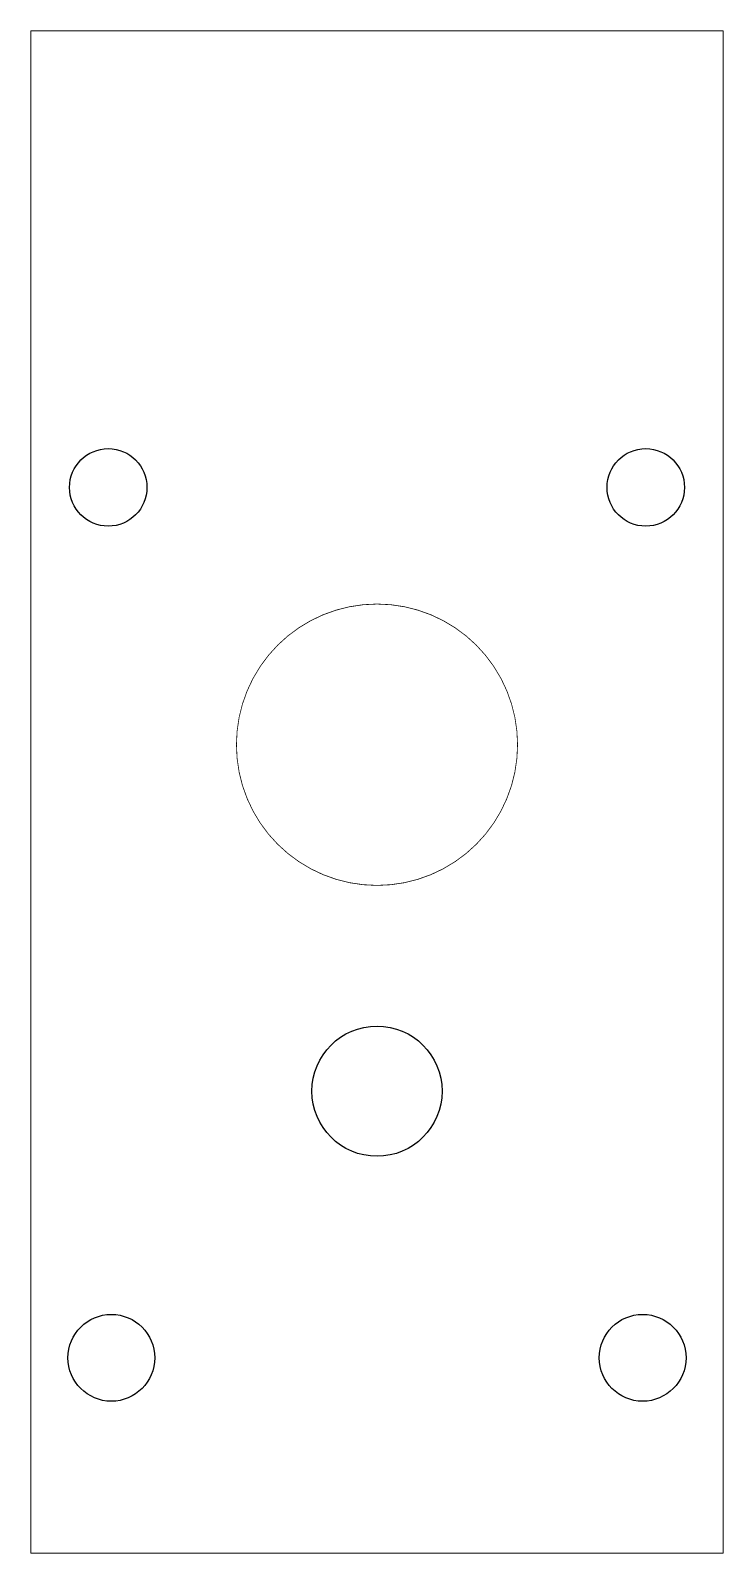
# Model space of a CAD drawing. Extents: x -0.07 to 0.83, y 0.09 to 2.05.
import ezdxf

# ---------------------------------------------------------------- set-up
doc = ezdxf.new("R2010")
doc.units = 0
doc.layers.add('20', color=178, linetype='CONTINUOUS')
doc.layers.add('46', color=134, linetype='CONTINUOUS')

msp = doc.modelspace()

# ---------------------------------------------------------------- linework, layer by layer
at = {"layer": '20', "const_width": 0.001}
for points in [[(-0.067, 2.053), (0.827, 2.053)], [(-0.067, 0.089), (-0.067, 2.053)], [(0.827, 2.053), (0.827, 0.089)], [(0.827, 0.089), (-0.067, 0.089)]]:
    msp.add_lwpolyline(points, dxfattribs=at)
at = {"layer": '20', "const_width": 0.0005}
for points in [[(-0.067, 2.05325, 1), (-0.067, 2.05275)], [(-0.06675, 2.053, 1), (-0.06725, 2.053)], [(0.82725, 2.053, 1), (0.82675, 2.053)], [(0.827, 2.05275, 1), (0.827, 2.05325)], [(-0.067, 0.08925, 1), (-0.067, 0.08875)], [(-0.06725, 0.089, 1), (-0.06675, 0.089)], [(0.82675, 0.089, 1), (0.82725, 0.089)], [(0.827, 0.08875, 1), (0.827, 0.08925)]]:
    msp.add_lwpolyline(points, format="xyb", dxfattribs=at)
at = {"layer": '20'}
for centre, radius in [((0.033, 1.464), 0.05), ((0.727, 1.464), 0.05), ((0.38, 0.685), 0.084), ((0.037, 0.341), 0.056), ((0.723, 0.341), 0.056)]:
    msp.add_circle(centre, radius, dxfattribs=at)
at = {"layer": '46', "const_width": 0.001}
msp.add_lwpolyline([(0.38, 0.9505, 1), (0.38, 1.3135, 1), (0.38, 0.9505)], format="xyb", dxfattribs=at)

doc.saveas('drawing.dxf')
